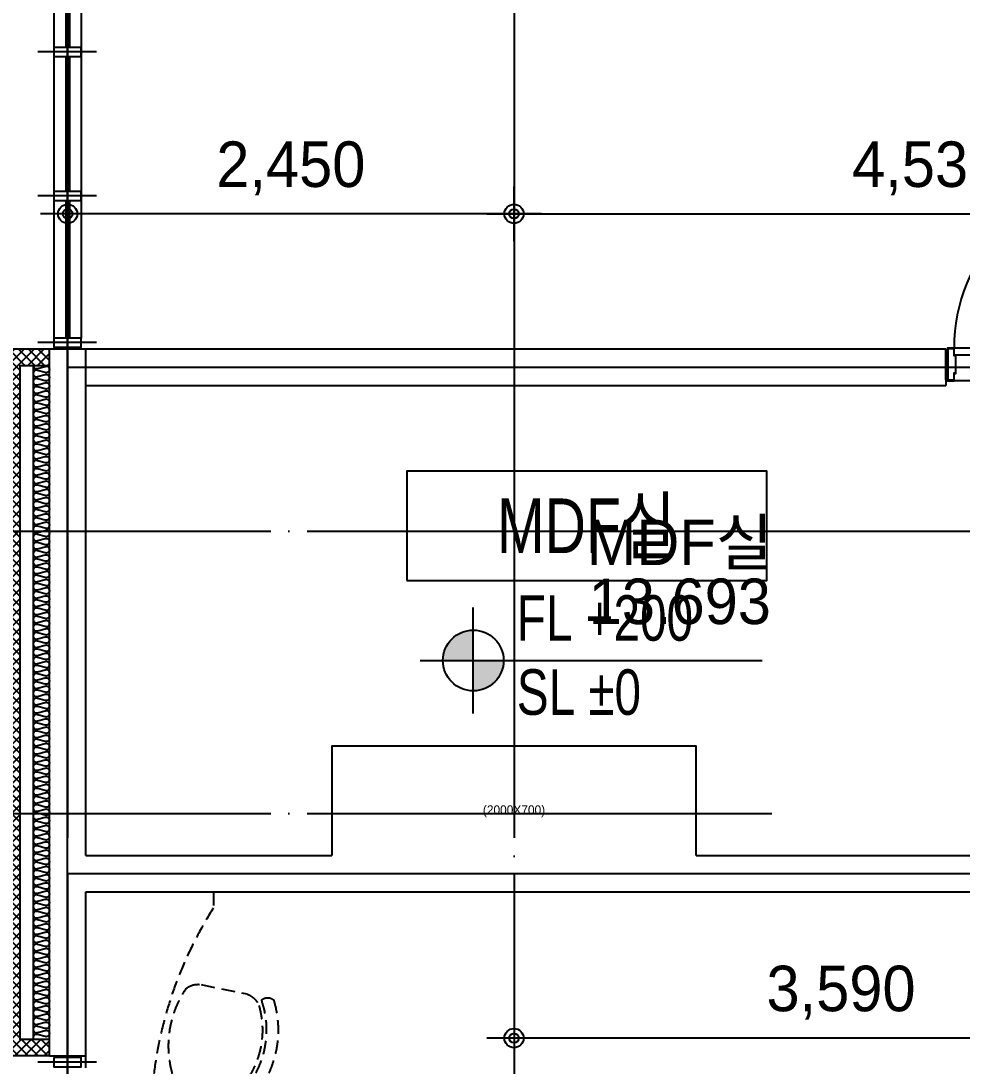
# Model space of a CAD drawing. Header units: millimetres. Extents: x 0 to 1390178, y 0 to 110113.
# Drawn here: x 438865 to 444032, y 20744 to 26481 of the extents above; entities that cross this region are included whole.
import ezdxf
from ezdxf.enums import TextEntityAlignment as Align
from ezdxf.xclip import XClip

# ---------------------------------------------------------------- set-up
doc = ezdxf.new("R2010")
doc.units = ezdxf.units.MM
doc.header["$LTSCALE"] = 100
doc.header["$XCLIPFRAME"] = 0
doc.linetypes.add('X - 평면도$0$CEN', pattern=[62, 60, -1, 0, -1])
doc.linetypes.add('X - 평면도$0$HIDDEN', pattern=[0.375, 0.25, -0.125])
doc.layers.get('DEFPOINTS').update_dxf_attribs({"color": 145})
for name, color, linetype in [('AA-MKXS', 7, 'Continuous'), ('AA-XXXX-SYMB', 7, 'Continuous'), ('AA-XXXX-TEXT', 3, 'Continuous'), ('DIM', 7, 'Continuous'), ('ROM', 7, 'Continuous'), ('X - 평면도$0$253', 253, 'Continuous'), ('X - 평면도$0$A-DRYWALL', 7, 'Continuous'), ('X - 평면도$0$A-INS', 9, 'Continuous'), ('X - 평면도$0$A-WALB', 3, 'Continuous'), ('X - 평면도$0$AA-DWXM-WIND', 4, 'Continuous'), ('X - 평면도$0$AA-WAXM-BRCK', 3, 'Continuous'), ('X - 평면도$0$AA-WAXM-CONC', 2, 'Continuous'), ('X - 평면도$0$AA-XXXX-CNTL', 1, 'X - 평면도$0$CEN'), ('X - 평면도$0$AA-XXXX-PAT3', 8, 'Continuous'), ('X - 평면도$0$CEN', 1, 'X - 평면도$0$CEN')]:
    doc.layers.add(name, color=color, linetype=linetype)
doc.layers.add('X - 평면도$0$A-door', color=4, linetype='Continuous', lineweight=25)
doc.layers.add('X - 평면도$0$A-GUIDE TEXT', color=67, linetype='Continuous', plot=False)
doc.layers.add('X - 평면도$0$DEFPOINT', color=163, linetype='Continuous', plot=False)
doc.styles.add('HAUD01', font='Dotum.ttf')
doc.styles.add('X - 평면도$0$STANDARD', font='Dotum.ttf')
doc.dimstyles.new('HAUD-80', dxfattribs={"dimscale": 100, "dimtxt": 2.5, "dimasz": 0.5, "dimexe": 0, "dimexo": 1.5, "dimgap": 1, "dimtad": 1, "dimdec": 0, "dimdsep": 46, "dimlunit": 6, "dimtxsty": 'HAUD01', "dimblk": 'Z_DOT', "dimcen": 2.5, "dimdle": 1.5, "dimclrd": 7, "dimclre": 7, "dimclrt": 4, "dimadec": 0, "dimazin": 0, "dimtfac": 1, "dimtdec": 0, "dimtix": 1, "dimtmove": 2, "dimatfit": 3, "dimfxl": 1, "dimtvp": 1, "dimtolj": 1, "dimtzin": 0, "dimarcsym": 0})

# ---------------------------------------------------------------- blocks, each defined once
blk = doc.blocks.new('X - 평면도$0$A$C77725706')
at = {"layer": 'X - 평면도$0$AA-XXXX-PAT3', "linetype": 'X - 평면도$0$HIDDEN', "ltscale": 3}
for p, q in [((846.4, 1029.5), (877.9, 776.1)), ((313.6, 941.6), (365.1, 691.5))]:
    blk.add_line(p, q, dxfattribs=at)
for centre, radius, start, end in [((650.1, 560.4), 560.4, 74.19065, 124.53459), ((739.9, 1012), 107.9, 9.33396, 54.41526), ((420.3, 959.2), 108.1, 144.38285, 189.34535), ((769.9, 776.3), 108, 309.5701, 359.88626), ((467.4, 726.5), 108.1, 198.87577, 249.1437), ((563.8, 1083.7), 499.1, 250.82659, 307.90419), ((563.5, 1085.9), 479.7, 253.70858, 305.01666), ((848.7, 645.9), 49, 336.62829, 63.79279), ((434.6, 577.6), 49, 134.93245, 222.09694), ((563.8, 1083.7), 563.8, 252.91438, 305.81086)]:
    blk.add_arc(centre, radius, start, end, dxfattribs=at)
blk = doc.blocks.new('X - 평면도$0$A$C88a6b08f')
at = {"layer": 'X - 평면도$0$AA-XXXX-PAT3', "linetype": 'X - 평면도$0$HIDDEN', "ltscale": 3}
blk.add_line((0, 0), (0, 2540), dxfattribs=at)
for points in [[(0, 2540), (700, 2540)], [(700, 2540), (700, 2451.3)], [(700, 0), (700, 88.7)], [(0, 0), (700, 0)]]:
    blk.add_lwpolyline(points, dxfattribs=at)
blk.add_lwpolyline([(700, 88.7, -0.290856), (700, 2451.3, -0.245419)], format="xyb", dxfattribs=at)
at = {"layer": 'X - 평면도$0$AA-XXXX-PAT3', "linetype": 'X - 평면도$0$HIDDEN', "ltscale": 3, "xscale": -1, "rotation": 90}
blk.add_blockref('X - 평면도$0$A$C77725706', (1575, 2344.7), dxfattribs=at)
at = {"layer": 'X - 평면도$0$AA-XXXX-PAT3', "linetype": 'X - 평면도$0$HIDDEN', "ltscale": 3, "rotation": 90}
blk.add_blockref('X - 평면도$0$A$C77725706', (1575, 95.3), dxfattribs=at)
blk = doc.blocks.new('X - 평면도$0$1F PL')
at = {"layer": 'X - 평면도$0$AA-WAXM-CONC'}
for p, q in [((-44367.2, 7370.9), (-44167.2, 7370.9)), ((-44367.2, 3490.9), (-44367.2, 7370.9)), ((-44167.2, 4590.9), (-44167.2, 7370.9)), ((-44167.2, 4590.9), (-42817.2, 4590.9)), ((-40817.2, 4590.9), (-38327.2, 4590.9)), ((-44167.2, 3490.9), (-44167.2, 4390.9)), ((-44167.2, 4390.9), (-32827.2, 4390.9)), ((-44367.2, 3490.9), (-44167.2, 3490.9))]:
    blk.add_line(p, q, dxfattribs=at)
blk = doc.blocks.new('X - 평면도$0$1F_COL')
at = {"layer": 'X - 평면도$0$AA-WAXM-CONC'}
blk.add_lwpolyline([(-84178, -51306.9), (-84178, -50706.9), (-86178, -50706.9), (-86178, -51306.9)], dxfattribs=at)
at = {"layer": 'X - 평면도$0$DEFPOINT', "style": 'X - 평면도$0$STANDARD'}
blk.add_text('(2000X700)', height=50, dxfattribs=at).set_placement((-85178, -51056.9), align=Align.MIDDLE_CENTER)
blk = doc.blocks.new('X - 평면도$0$D1000')
at = {"layer": 'X - 평면도$0$A-door', "color": 9}
for p, q in [((0, 0), (0, -930)), ((180, 0), (180, -930)), ((40, -10), (40, -920))]:
    blk.add_line(p, q, dxfattribs=at)
at = {"layer": 'X - 평면도$0$A-door'}
for points in [[(-930, 0), (-930, -40), (0, -40), (0, 0)], [(30, 33.4), (1.6, 33.4), (1.6, 1.6), (41.6, 1.6), (41.6, -8.4), (138.4, -8.4), (138.4, 1.6), (178.4, 1.6), (178.4, 33.4), (150, 33.4), (150, 35), (180, 35), (180, 0), (140, 0), (140, -10), (40, -10), (40, 0), (0, 0), (0, 35), (30, 35)], [(30, -963.4), (1.6, -963.4), (1.6, -931.6), (41.6, -931.6), (41.6, -921.6), (138.4, -921.6), (138.4, -931.6), (178.4, -931.6), (178.4, -963.4), (150, -963.4), (150, -965), (180, -965), (180, -930), (140, -930), (140, -920), (40, -920), (40, -930), (0, -930), (0, -965), (30, -965)]]:
    blk.add_lwpolyline(points, close=True, dxfattribs=at)
at = {"layer": 'X - 평면도$0$A-door', "color": 8}
for points in [[(1.6, 1.6), (1.6, 33.4), (178.4, 33.4), (178.4, 1.6), (176.8, 1.6), (176.8, 31.8), (3.2, 31.8), (3.2, 1.6)], [(1.6, -931.6), (1.6, -963.4), (178.4, -963.4), (178.4, -931.6), (176.8, -931.6), (176.8, -961.8), (3.2, -961.8), (3.2, -931.6)]]:
    blk.add_lwpolyline(points, close=True, dxfattribs=at)
at = {"layer": 'X - 평면도$0$A-door', "color": 1}
blk.add_arc((0, 0), 930, 180, 270, dxfattribs=at)
at = {"layer": 'X - 평면도$0$A-GUIDE TEXT'}
for p, q in [((175, 45), (5, 45)), ((175, -975), (5, -975))]:
    blk.add_line(p, q, dxfattribs=at)
blk = doc.blocks.new('X - 평면도$0$A$C9b846ec6')
at = {"layer": 'X - 평면도$0$253'}
h = blk.add_hatch(dxfattribs=at)
h.set_pattern_fill('ANSI37', color=253, scale=12)
h.set_pattern_definition([(45, (-943193, 374193), (-26.9407684, 26.9407684), []), (135, (-943193, 374193), (-26.9407684, -26.9407684), [])])
h.paths.add_polyline_path([(-1710, 8690), (-1550, 8690), (-1550, 8780), (-1800, 8780), (-1800, 4900), (-1550, 4900), (-1550, 4990), (-1710, 4990)])
at = {"layer": 'X - 평면도$0$A-INS'}
blk.add_line((-1639.9, 8690), (-1639.9, 4990), dxfattribs=at)
blk.add_lwpolyline([(-1639.9, 8690, 0.524856), (-1615.5, 8673.2), (-1574.3, 8684.3, -1.449198), (-1574.3, 8650.7), (-1615.5, 8661.8, 0.524856), (-1639.9, 8645, 0.524856), (-1615.5, 8628.2), (-1574.3, 8639.3, -1.449198), (-1574.3, 8605.7), (-1615.5, 8616.8, 0.524856), (-1639.9, 8600, 0.524856), (-1615.5, 8583.2), (-1574.3, 8594.3, -1.449198), (-1574.3, 8560.7), (-1615.5, 8571.8, 0.524856), (-1639.9, 8555, 0.524856), (-1615.5, 8538.2), (-1574.3, 8549.3, -1.449198), (-1574.3, 8515.7), (-1615.5, 8526.8, 0.524856), (-1639.9, 8510, 0.524856), (-1615.5, 8493.2), (-1574.3, 8504.3, -1.449198), (-1574.3, 8470.7), (-1615.5, 8481.8, 0.524856), (-1639.9, 8465, 0.524856), (-1615.5, 8448.2), (-1574.3, 8459.3, -1.449198), (-1574.3, 8425.7), (-1615.5, 8436.8, 0.524856), (-1639.9, 8420, 0.524856), (-1615.5, 8403.2), (-1574.3, 8414.3, -1.449198), (-1574.3, 8380.7), (-1615.5, 8391.8, 0.524856), (-1639.9, 8375, 0.524856), (-1615.5, 8358.2), (-1574.3, 8369.3, -1.449198), (-1574.3, 8335.7), (-1615.5, 8346.8, 0.524856), (-1639.9, 8330, 0.524856), (-1615.5, 8313.2), (-1574.3, 8324.3, -1.449198), (-1574.3, 8290.7), (-1615.5, 8301.8, 0.524856), (-1639.9, 8285, 0.524856), (-1615.5, 8268.2), (-1574.3, 8279.3, -1.449198), (-1574.3, 8245.7), (-1615.5, 8256.8, 0.524856), (-1639.9, 8240, 0.524856), (-1615.5, 8223.2), (-1574.3, 8234.3, -1.449198), (-1574.3, 8200.7), (-1615.5, 8211.8, 0.524856), (-1639.9, 8195, 0.524856), (-1615.5, 8178.2), (-1574.3, 8189.3, -1.449198), (-1574.3, 8155.7), (-1615.5, 8166.8, 0.524856), (-1639.9, 8150, 0.524856), (-1615.5, 8133.2), (-1574.3, 8144.3, -1.449198), (-1574.3, 8110.7), (-1615.5, 8121.8, 0.524856), (-1639.9, 8105, 0.524856), (-1615.5, 8088.2), (-1574.3, 8099.3, -1.449198), (-1574.3, 8065.7), (-1615.5, 8076.8, 0.524856), (-1639.9, 8060, 0.524856), (-1615.5, 8043.2), (-1574.3, 8054.3, -1.449198), (-1574.3, 8020.7), (-1615.5, 8031.8, 0.524856), (-1639.9, 8015, 0.524856), (-1615.5, 7998.2), (-1574.3, 8009.3, -1.449198), (-1574.3, 7975.7), (-1615.5, 7986.8, 0.524856), (-1639.9, 7970, 0.524856), (-1615.5, 7953.2), (-1574.3, 7964.3, -1.449198), (-1574.3, 7930.7), (-1615.5, 7941.8, 0.524856), (-1639.9, 7925, 0.524856), (-1615.5, 7908.2), (-1574.3, 7919.3, -1.449198), (-1574.3, 7885.7), (-1615.5, 7896.8, 0.524856), (-1639.9, 7880, 0.524856), (-1615.5, 7863.2), (-1574.3, 7874.3, -1.449198), (-1574.3, 7840.7), (-1615.5, 7851.8, 0.524856), (-1639.9, 7835, 0.524856), (-1615.5, 7818.2), (-1574.3, 7829.3, -1.449198), (-1574.3, 7795.7), (-1615.5, 7806.8, 0.524856), (-1639.9, 7790, 0.524856), (-1615.5, 7773.2), (-1574.3, 7784.3, -1.449198), (-1574.3, 7750.7), (-1615.5, 7761.8, 0.524856), (-1639.9, 7745, 0.524856), (-1615.5, 7728.2), (-1574.3, 7739.3, -1.449198), (-1574.3, 7705.7), (-1615.5, 7716.8, 0.524856), (-1639.9, 7700, 0.524856), (-1615.5, 7683.2), (-1574.3, 7694.3, -1.449198), (-1574.3, 7660.7), (-1615.5, 7671.8, 0.524856), (-1639.9, 7655, 0.524856), (-1615.5, 7638.2), (-1574.3, 7649.3, -1.449198), (-1574.3, 7615.7), (-1615.5, 7626.8, 0.524856), (-1639.9, 7610, 0.524856), (-1615.5, 7593.2), (-1574.3, 7604.3, -1.449198), (-1574.3, 7570.7), (-1615.5, 7581.8, 0.524856), (-1639.9, 7565, 0.524856), (-1615.5, 7548.2), (-1574.3, 7559.3, -1.449198), (-1574.3, 7525.7), (-1615.5, 7536.8, 0.524856), (-1639.9, 7520, 0.524856), (-1615.5, 7503.2), (-1574.3, 7514.3, -1.449198), (-1574.3, 7480.7), (-1615.5, 7491.8, 0.524856), (-1639.9, 7475, 0.524856), (-1615.5, 7458.2), (-1574.3, 7469.3, -1.449198), (-1574.3, 7435.7), (-1615.5, 7446.8, 0.524856), (-1639.9, 7430, 0.524856), (-1615.5, 7413.2), (-1574.3, 7424.3, -1.449198), (-1574.3, 7390.7), (-1615.5, 7401.8, 0.524856), (-1639.9, 7385, 0.524856), (-1615.5, 7368.2), (-1574.3, 7379.3, -1.449198), (-1574.3, 7345.7), (-1615.5, 7356.8, 0.524856), (-1639.9, 7340, 0.524856), (-1615.5, 7323.2), (-1574.3, 7334.3, -1.449198), (-1574.3, 7300.7), (-1615.5, 7311.8, 0.524856), (-1639.9, 7295, 0.524856), (-1615.5, 7278.2), (-1574.3, 7289.3, -1.449198), (-1574.3, 7255.7), (-1615.5, 7266.8, 0.524856), (-1639.9, 7250, 0.524856), (-1615.5, 7233.2), (-1574.3, 7244.3, -1.449198), (-1574.3, 7210.7), (-1615.5, 7221.8, 0.524856), (-1639.9, 7205, 0.524856), (-1615.5, 7188.2), (-1574.3, 7199.3, -1.449198), (-1574.3, 7165.7), (-1615.5, 7176.8, 0.524856), (-1639.9, 7160, 0.524856), (-1615.5, 7143.2), (-1574.3, 7154.3, -1.449198), (-1574.3, 7120.7), (-1615.5, 7131.8, 0.524856), (-1639.9, 7115, 0.524856), (-1615.5, 7098.2), (-1574.3, 7109.3, -1.449198), (-1574.3, 7075.7), (-1615.5, 7086.8, 0.524856), (-1639.9, 7070, 0.524856), (-1615.5, 7053.2), (-1574.3, 7064.3, -1.449198), (-1574.3, 7030.7), (-1615.5, 7041.8, 0.524856), (-1639.9, 7025, 0.524856), (-1615.5, 7008.2), (-1574.3, 7019.3, -1.449198), (-1574.3, 6985.7), (-1615.5, 6996.8, 0.524856), (-1639.9, 6980, 0.524856), (-1615.5, 6963.2), (-1574.3, 6974.3, -1.449198), (-1574.3, 6940.7), (-1615.5, 6951.8, 0.524856), (-1639.9, 6935, 0.524856), (-1615.5, 6918.2), (-1574.3, 6929.3, -1.449198), (-1574.3, 6895.7), (-1615.5, 6906.8, 0.524856), (-1639.9, 6890, 0.524856), (-1615.5, 6873.2), (-1574.3, 6884.3, -1.449198), (-1574.3, 6850.7), (-1615.5, 6861.8, 0.524856), (-1639.9, 6845, 0.524856), (-1615.5, 6828.2), (-1574.3, 6839.3, -1.449198), (-1574.3, 6805.7), (-1615.5, 6816.8, 0.524856), (-1639.9, 6800, 0.524856), (-1615.5, 6783.2), (-1574.3, 6794.3, -1.449198), (-1574.3, 6760.7), (-1615.5, 6771.8, 0.524856), (-1639.9, 6755, 0.524856), (-1615.5, 6738.2), (-1574.3, 6749.3, -1.449198), (-1574.3, 6715.7), (-1615.5, 6726.8, 0.524856), (-1639.9, 6710, 0.524856), (-1615.5, 6693.2), (-1574.3, 6704.3, -1.449198), (-1574.3, 6670.7), (-1615.5, 6681.8, 0.524856), (-1639.9, 6665, 0.524856), (-1615.5, 6648.2), (-1574.3, 6659.3, -1.449198), (-1574.3, 6625.7), (-1615.5, 6636.8, 0.524856), (-1639.9, 6620, 0.524856), (-1615.5, 6603.2), (-1574.3, 6614.3, -1.449198), (-1574.3, 6580.7), (-1615.5, 6591.8, 0.524856), (-1639.9, 6575, 0.524856), (-1615.5, 6558.2), (-1574.3, 6569.3, -1.449198), (-1574.3, 6535.7), (-1615.5, 6546.8, 0.524856), (-1639.9, 6530, 0.524856), (-1615.5, 6513.2), (-1574.3, 6524.3, -1.449198), (-1574.3, 6490.7), (-1615.5, 6501.8, 0.524856), (-1639.9, 6485, 0.524856), (-1615.5, 6468.2), (-1574.3, 6479.3, -1.449198), (-1574.3, 6445.7), (-1615.5, 6456.8, 0.524856), (-1639.9, 6440, 0.524856), (-1615.5, 6423.2), (-1574.3, 6434.3, -1.449198), (-1574.3, 6400.7), (-1615.5, 6411.8, 0.524856), (-1639.9, 6395, 0.524856), (-1615.5, 6378.2), (-1574.3, 6389.3, -1.449198), (-1574.3, 6355.7), (-1615.5, 6366.8, 0.524856), (-1639.9, 6350, 0.524856), (-1615.5, 6333.2), (-1574.3, 6344.3, -1.449198), (-1574.3, 6310.7), (-1615.5, 6321.8, 0.524856), (-1639.9, 6305, 0.524856), (-1615.5, 6288.2), (-1574.3, 6299.3, -1.449198), (-1574.3, 6265.7), (-1615.5, 6276.8, 0.524856), (-1639.9, 6260, 0.524856), (-1615.5, 6243.2), (-1574.3, 6254.3, -1.449198), (-1574.3, 6220.7), (-1615.5, 6231.8, 0.524856), (-1639.9, 6215, 0.524856), (-1615.5, 6198.2), (-1574.3, 6209.3, -1.449198), (-1574.3, 6175.7), (-1615.5, 6186.8, 0.524856), (-1639.9, 6170, 0.524856), (-1615.5, 6153.2), (-1574.3, 6164.3, -1.449198), (-1574.3, 6130.7), (-1615.5, 6141.8, 0.524856), (-1639.9, 6125, 0.524856), (-1615.5, 6108.2), (-1574.3, 6119.3, -1.449198), (-1574.3, 6085.7), (-1615.5, 6096.8, 0.524856), (-1639.9, 6080, 0.524856), (-1615.5, 6063.2), (-1574.3, 6074.3, -1.449198), (-1574.3, 6040.7), (-1615.5, 6051.8, 0.524856), (-1639.9, 6035, 0.524856), (-1615.5, 6018.2), (-1574.3, 6029.3, -1.449198), (-1574.3, 5995.7), (-1615.5, 6006.8, 0.524856), (-1639.9, 5990, 0.524856), (-1615.5, 5973.2), (-1574.3, 5984.3, -1.449198), (-1574.3, 5950.7), (-1615.5, 5961.8, 0.524856), (-1639.9, 5945, 0.524856), (-1615.5, 5928.2), (-1574.3, 5939.3, -1.449198), (-1574.3, 5905.7), (-1615.5, 5916.8, 0.524856), (-1639.9, 5900, 0.524856), (-1615.5, 5883.2), (-1574.3, 5894.3, -1.449198), (-1574.3, 5860.7), (-1615.5, 5871.8, 0.524856), (-1639.9, 5855, 0.524856), (-1615.5, 5838.2), (-1574.3, 5849.3, -1.449198), (-1574.3, 5815.7), (-1615.5, 5826.8, 0.524856), (-1639.9, 5810, 0.524856), (-1615.5, 5793.2), (-1574.3, 5804.3, -1.449198), (-1574.3, 5770.7), (-1615.5, 5781.8, 0.524856), (-1639.9, 5765, 0.524856), (-1615.5, 5748.2), (-1574.3, 5759.3, -1.449198), (-1574.3, 5725.7), (-1615.5, 5736.8, 0.524856), (-1639.9, 5720, 0.524856), (-1615.5, 5703.2), (-1574.3, 5714.3, -1.449198), (-1574.3, 5680.7), (-1615.5, 5691.8, 0.524856), (-1639.9, 5675, 0.524856), (-1615.5, 5658.2), (-1574.3, 5669.3, -1.449198), (-1574.3, 5635.7), (-1615.5, 5646.8, 0.524856), (-1639.9, 5630, 0.524856), (-1615.5, 5613.2), (-1574.3, 5624.3, -1.449198), (-1574.3, 5590.7), (-1615.5, 5601.8, 0.524856), (-1639.9, 5585, 0.524856), (-1615.5, 5568.2), (-1574.3, 5579.3, -1.449198), (-1574.3, 5545.7), (-1615.5, 5556.8, 0.524856), (-1639.9, 5540, 0.524856), (-1615.5, 5523.2), (-1574.3, 5534.3, -1.449198), (-1574.3, 5500.7), (-1615.5, 5511.8, 0.524856), (-1639.9, 5495, 0.524856), (-1615.5, 5478.2), (-1574.3, 5489.3, -1.449198), (-1574.3, 5455.7), (-1615.5, 5466.8, 0.524856), (-1639.9, 5450, 0.524856), (-1615.5, 5433.2), (-1574.3, 5444.3, -1.449198), (-1574.3, 5410.7), (-1615.5, 5421.8, 0.524856), (-1639.9, 5405, 0.524856), (-1615.5, 5388.2), (-1574.3, 5399.3, -1.449198), (-1574.3, 5365.7), (-1615.5, 5376.8, 0.524856), (-1639.9, 5360, 0.524856), (-1615.5, 5343.2), (-1574.3, 5354.3, -1.449198), (-1574.3, 5320.7), (-1615.5, 5331.8, 0.524856), (-1639.9, 5315, 0.524856), (-1615.5, 5298.2), (-1574.3, 5309.3, -1.449198), (-1574.3, 5275.7), (-1615.5, 5286.8, 0.524856), (-1639.9, 5270, 0.524856), (-1615.5, 5253.2), (-1574.3, 5264.3, -1.449198), (-1574.3, 5230.7), (-1615.5, 5241.8, 0.524856), (-1639.9, 5225, 0.524856), (-1615.5, 5208.2), (-1574.3, 5219.3, -1.449198), (-1574.3, 5185.7), (-1615.5, 5196.8, 0.524856), (-1639.9, 5180, 0.524856), (-1615.5, 5163.2), (-1574.3, 5174.3, -1.449198), (-1574.3, 5140.7), (-1615.5, 5151.8, 0.524856), (-1639.9, 5135, 0.524856), (-1615.5, 5118.2), (-1574.3, 5129.3, -1.449198), (-1574.3, 5095.7), (-1615.5, 5106.8, 0.524856), (-1639.9, 5090, 0.524856), (-1615.5, 5073.2), (-1574.3, 5084.3, -1.449198), (-1574.3, 5050.7), (-1615.5, 5061.8, 0.524856), (-1639.9, 5045, 0.524856), (-1615.5, 5028.2), (-1574.3, 5039.3, -1.449198), (-1574.3, 5005.7), (-1615.5, 5016.8, 0.524856), (-1639.9, 5000, 0.148308), (-1636.9, 4990, 0.148308)], format="xyb", dxfattribs=at)
at = {"layer": 'X - 평면도$0$AA-WAXM-BRCK'}
for points in [[(-1549.9, 4900), (-1800, 4900), (-1800, 8780), (-1549.9, 8780)], [(-1549.9, 4990), (-1710, 4990), (-1710, 8690), (-1549.9, 8690)]]:
    blk.add_lwpolyline(points, dxfattribs=at)
blk = doc.blocks.new('X - 평면도', base_point=(-475.4, -286.7))
at = {"layer": 'X - 평면도$0$A-DRYWALL'}
for p, q in [((668472, 40573.1), (673192, 40573.1)), ((673192, 40573.1), (673192, 40373.1)), ((668472, 40373.1), (673192, 40373.1))]:
    blk.add_line(p, q, dxfattribs=at)
at = {"layer": 'X - 평면도$0$AA-DWXM-WIND', "color": 8}
for p, q in [((668297, 43813.1), (668297, 40633.1)), ((668447, 43813.1), (668447, 40633.1))]:
    blk.add_line(p, q, dxfattribs=at)
at = {"layer": 'X - 평면도$0$AA-DWXM-WIND'}
for p, q in [((668362, 42968.1), (668362, 42228.1)), ((668382, 42968.1), (668382, 42228.1)), ((668362, 42178.1), (668362, 41438.1)), ((668382, 42178.1), (668382, 41438.1)), ((668362, 41388.1), (668362, 40633.1)), ((668382, 41388.1), (668382, 40633.1))]:
    blk.add_line(p, q, dxfattribs=at)
for points in [[(668297, 42228.1), (668297, 42178.1), (668447, 42178.1), (668447, 42228.1)], [(668297, 41438.1), (668297, 41388.1), (668447, 41388.1), (668447, 41438.1)], [(668297, 40633.1), (668297, 40583.1), (668447, 40583.1), (668447, 40633.1)], [(668297, 36683.1), (668297, 36633.1), (668447, 36633.1), (668447, 36683.1)]]:
    blk.add_lwpolyline(points, close=True, dxfattribs=at)
at = {"layer": 'X - 평면도$0$AA-XXXX-CNTL'}
for p, q in [((668372, 68689.6), (668372, 19243.1)), ((670822, 68689.6), (670822, 19243.1)), ((668372, 29473.1), (668372, 65373.1)), ((657286.2, 39573.1), (718213.6, 39573.1)), ((657286.2, 38023.1), (672236.3, 38023.1)), ((668372, 37693.1), (679812, 37693.1))]:
    blk.add_line(p, q, dxfattribs=at)
at = {"layer": 'X - 평면도$0$CEN'}
blk.add_line((668372, 40473.1), (674377, 40473.1), dxfattribs=at)
at = {"layer": 'X - 평면도$0$DEFPOINT'}
for p, q in [((668531, 42203.1), (668208.7, 42203.1)), ((668531, 41413.1), (668208.7, 41413.1)), ((668531, 40608.1), (668208.7, 40608.1)), ((668531.1, 36658.1), (668208.8, 36658.1))]:
    blk.add_line(p, q, dxfattribs=at)
for name, p in [('X - 평면도$0$A$C9b846ec6', (669822, 31793.1)), ('X - 평면도$0$1F PL', (712639.2, 33202.2)), ('X - 평면도$0$1F_COL', (756000, 89100))]:
    blk.add_blockref(name, p)
at = {"rotation": 270}
blk.add_blockref('X - 평면도$0$D1000', (674167, 40578.1), dxfattribs=at)
at = {"layer": 'X - 평면도$0$A-WALB'}
blk.add_blockref('X - 평면도$0$A$C88a6b08f', (668472, 35053.1), dxfattribs=at)
at = {"layer": 'X - 평면도$0$DEFPOINT', "style": 'X - 평면도$0$STANDARD'}
for s, p in [('MDF실', (671732, 39511.5)), ('13.693', (671732, 39187.8))]:
    blk.add_text(s, height=250, dxfattribs=at).set_placement(p, align=Align.MIDDLE_CENTER)
blk = doc.blocks.new('C1E7A367F')
at = {"layer": 'AA-XXXX-SYMB'}
h = blk.add_hatch(color=256, dxfattribs=at)
h.paths.add_polyline_path([(-800, 0), (0, 0), (0, 800, 0.414214)])
h.paths.add_polyline_path([(0, 0), (0, -800, 0.414214), (800, 0)])
for p, q in [((0, -1400), (0, 1400)), ((-1400, 0), (7614, 0))]:
    blk.add_line(p, q, dxfattribs=at)
blk.add_circle((0, 0), 800, dxfattribs=at)
blk = doc.blocks.new('Z_DOT')
at = {"layer": 'DIM', "color": 0}
for p, q in [((0, -3), (0, 3)), ((-3, 0), (3, 0))]:
    blk.add_line(p, q, dxfattribs=at)
for radius in [1.05, 0.525]:
    blk.add_circle((0, 0), radius, dxfattribs=at)
blk = doc.blocks.new('*D493')
at = {"layer": 'DEFPOINTS', "color": 0, "transparency": 16777216}
for p in [(441572.1, 21700.7), (445162.1, 21700.7), (441572.1, 20898)]:
    blk.add_point(p, dxfattribs=at)
at = {"layer": 'DIM', "color": 7, "lineweight": -2, "transparency": 16777216}
for p, q in [((441572.1, 21550.7), (441572.1, 20898)), ((445162.1, 21550.7), (445162.1, 20898)), ((445112.1, 20898), (441622.1, 20898))]:
    blk.add_line(p, q, dxfattribs=at)
at = {"layer": 'DIM', "color": 7, "lineweight": -2, "transparency": 16777216, "xscale": 50, "yscale": 50, "zscale": 50, "rotation": 180}
blk.add_blockref('Z_DOT', (441572.1, 20898), dxfattribs=at)
at = {"layer": 'DIM', "color": 7, "lineweight": -2, "transparency": 16777216, "xscale": 50, "yscale": 50, "zscale": 50}
blk.add_blockref('Z_DOT', (445162.1, 20898), dxfattribs=at)
at = {"layer": 'DIM', "color": 4, "transparency": 16777216, "insert": (443367.1, 21147.3), "char_height": 250, "attachment_point": 5, "style": 'HAUD01'}
blk.add_mtext('\\A1;3,590', dxfattribs=at)
blk = doc.blocks.new('*D496')
at = {"layer": 'DEFPOINTS', "color": 0, "transparency": 16777216}
for p in [(441572.1, 26240.7), (446102.1, 26240.7), (446102.1, 25422.3)]:
    blk.add_point(p, dxfattribs=at)
at = {"layer": 'DIM', "color": 7, "lineweight": -2, "transparency": 16777216}
for p, q in [((441572.1, 26090.7), (441572.1, 25422.3)), ((446102.1, 26090.7), (446102.1, 25422.3)), ((441622.1, 25422.3), (446052.1, 25422.3))]:
    blk.add_line(p, q, dxfattribs=at)
at = {"layer": 'DIM', "color": 7, "lineweight": -2, "transparency": 16777216, "xscale": 50, "yscale": 50, "zscale": 50, "rotation": 180}
blk.add_blockref('Z_DOT', (441572.1, 25422.3), dxfattribs=at)
at = {"layer": 'DIM', "color": 7, "lineweight": -2, "transparency": 16777216, "xscale": 50, "yscale": 50, "zscale": 50}
blk.add_blockref('Z_DOT', (446102.1, 25422.3), dxfattribs=at)
at = {"layer": 'DIM', "color": 4, "transparency": 16777216, "insert": (443837.1, 25671.5), "char_height": 250, "attachment_point": 5, "style": 'HAUD01'}
blk.add_mtext('\\A1;4,530', dxfattribs=at)
blk = doc.blocks.new('*D497')
at = {"layer": 'DEFPOINTS', "color": 0, "transparency": 16777216}
for p in [(439122.1, 26240.7), (441572.1, 26240.7), (439122.1, 25422.3)]:
    blk.add_point(p, dxfattribs=at)
at = {"layer": 'DIM', "color": 7, "lineweight": -2, "transparency": 16777216}
for p, q in [((439122.1, 26090.7), (439122.1, 25422.3)), ((441572.1, 26090.7), (441572.1, 25422.3)), ((441522.1, 25422.3), (439172.1, 25422.3))]:
    blk.add_line(p, q, dxfattribs=at)
at = {"layer": 'DIM', "color": 7, "lineweight": -2, "transparency": 16777216, "xscale": 50, "yscale": 50, "zscale": 50, "rotation": 180}
blk.add_blockref('Z_DOT', (439122.1, 25422.3), dxfattribs=at)
at = {"layer": 'DIM', "color": 7, "lineweight": -2, "transparency": 16777216, "xscale": 50, "yscale": 50, "zscale": 50}
blk.add_blockref('Z_DOT', (441572.1, 25422.3), dxfattribs=at)
at = {"layer": 'DIM', "color": 4, "transparency": 16777216, "insert": (440347.1, 25671.5), "char_height": 250, "attachment_point": 5, "style": 'HAUD01'}
blk.add_mtext('\\A1;2,450', dxfattribs=at)

msp = doc.modelspace()

# ---------------------------------------------------------------- block references
ref = msp.add_blockref('X - 평면도', (-229725.3, -16179.1))
XClip(ref).set_block_clipping_path([(649249.9173510048, 15892.4063044181), (733249.9173510048, 75292.406304418)])

# ---------------------------------------------------------------- next in the draw order: linework, layer by layer
at = {"layer": 'ROM', "color": 0, "linetype": 'Continuous'}
msp.add_lwpolyline([(440983, 23410), (442959.6, 23410), (442959.6, 24010), (440983, 24010)], close=True, dxfattribs=at)

# ---------------------------------------------------------------- next in the draw order: block references
at = {"layer": 'AA-MKXS', "xscale": 0.2083333330228925, "yscale": 0.2083333330228925, "zscale": 0.2083333330228925}
msp.add_blockref('C1E7A367F', (441348.4, 22970.7), dxfattribs=at)

# ---------------------------------------------------------------- next in the draw order: texts
at = {"layer": 'AA-XXXX-TEXT', "style": 'HAUD01', "width": 0.8}
msp.add_text('MDF실', height=300, dxfattribs=at).set_placement((441969, 23710), align=Align.MIDDLE_CENTER)
for s, p in [('FL +200', (441587.4, 23004)), ('SL ±0', (441587.4, 22597.3))]:
    msp.add_text(s, height=250, dxfattribs=at).set_placement(p, align=Align.BOTTOM_LEFT)

# ---------------------------------------------------------------- next in the draw order: dimensions: what is measured, and where the dimension line sits
at = {"layer": 'DIM'}
for base, p1, p2, angle, picture, middle in [((439122.1, 25422.3), (441572.1, 26240.7), (439122.1, 26240.7), 180, '*D497', (440347.1, 25671.5)), ((446102.1, 25422.3), (441572.1, 26240.7), (446102.1, 26240.7), 0, '*D496', (443837.1, 25671.5)), ((441572.1, 20898), (445162.1, 21700.7), (441572.1, 21700.7), 180, '*D493', (443367.1, 21147.3))]:
    dim = msp.add_linear_dim(base=base, p1=p1, p2=p2, angle=angle, dimstyle='HAUD-80', override={"dimscale": 100}, dxfattribs=at)
    dim.commit()
    dim.dimension.update_dxf_attribs({"geometry": picture, "text_midpoint": middle})

doc.saveas('drawing.dxf')
